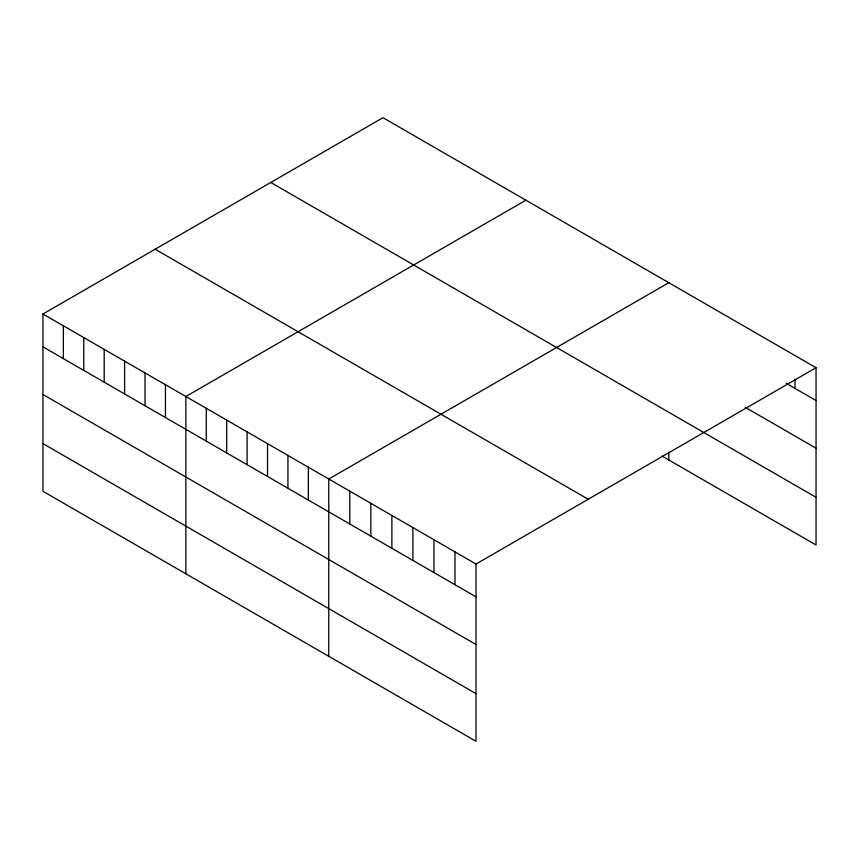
<?xml version="1.0" encoding="UTF-8"?>
<svg xmlns="http://www.w3.org/2000/svg" width="859" height="859" viewBox="0 0 859 859"><rect width="100%" height="100%" fill="white"/><g stroke="black" fill="none" stroke-linecap="round" stroke-linejoin="round"><path stroke-width="1.29" d="M42.95 314.007L476.015 564.03L476.015 741.306L42.95 491.284L42.95 314.007L382.985 117.694L816.05 367.716L816.05 544.993L661.999 456.054M525.901 200.201L185.866 396.514L185.866 573.791M668.807 282.708L328.772 479.021L328.772 656.297M476.015 564.03L816.05 367.716M786.157 383.286L816.05 400.541M745.193 407.306L816.05 448.215M270.778 182.473L816.05 497.329M155.157 249.217L588.222 499.251M42.95 346.832L476.015 596.855M42.95 394.496L476.015 644.529M42.95 443.609L476.015 693.643M795.015 379.206L795.015 388.397M668.807 452.038L668.807 459.984M454.98 551.886L454.98 584.711M433.945 539.742L433.945 572.566M412.911 527.598L412.911 560.422M391.876 515.454L391.876 548.278M370.841 503.31L370.841 536.134M349.806 491.165L349.806 523.99M308.36 467.242L308.36 500.067M287.937 455.453L287.937 488.277M267.525 443.663L267.525 476.487M247.113 431.873L247.113 464.698M226.69 420.094L226.69 452.918M206.278 408.304L206.278 441.129M165.443 384.725L165.443 417.549M145.031 372.946L145.031 405.77M124.609 361.156L124.609 393.98M104.197 349.366L104.197 382.191M83.785 337.576L83.785 370.401M63.362 325.797L63.362 358.622"/></g></svg>
